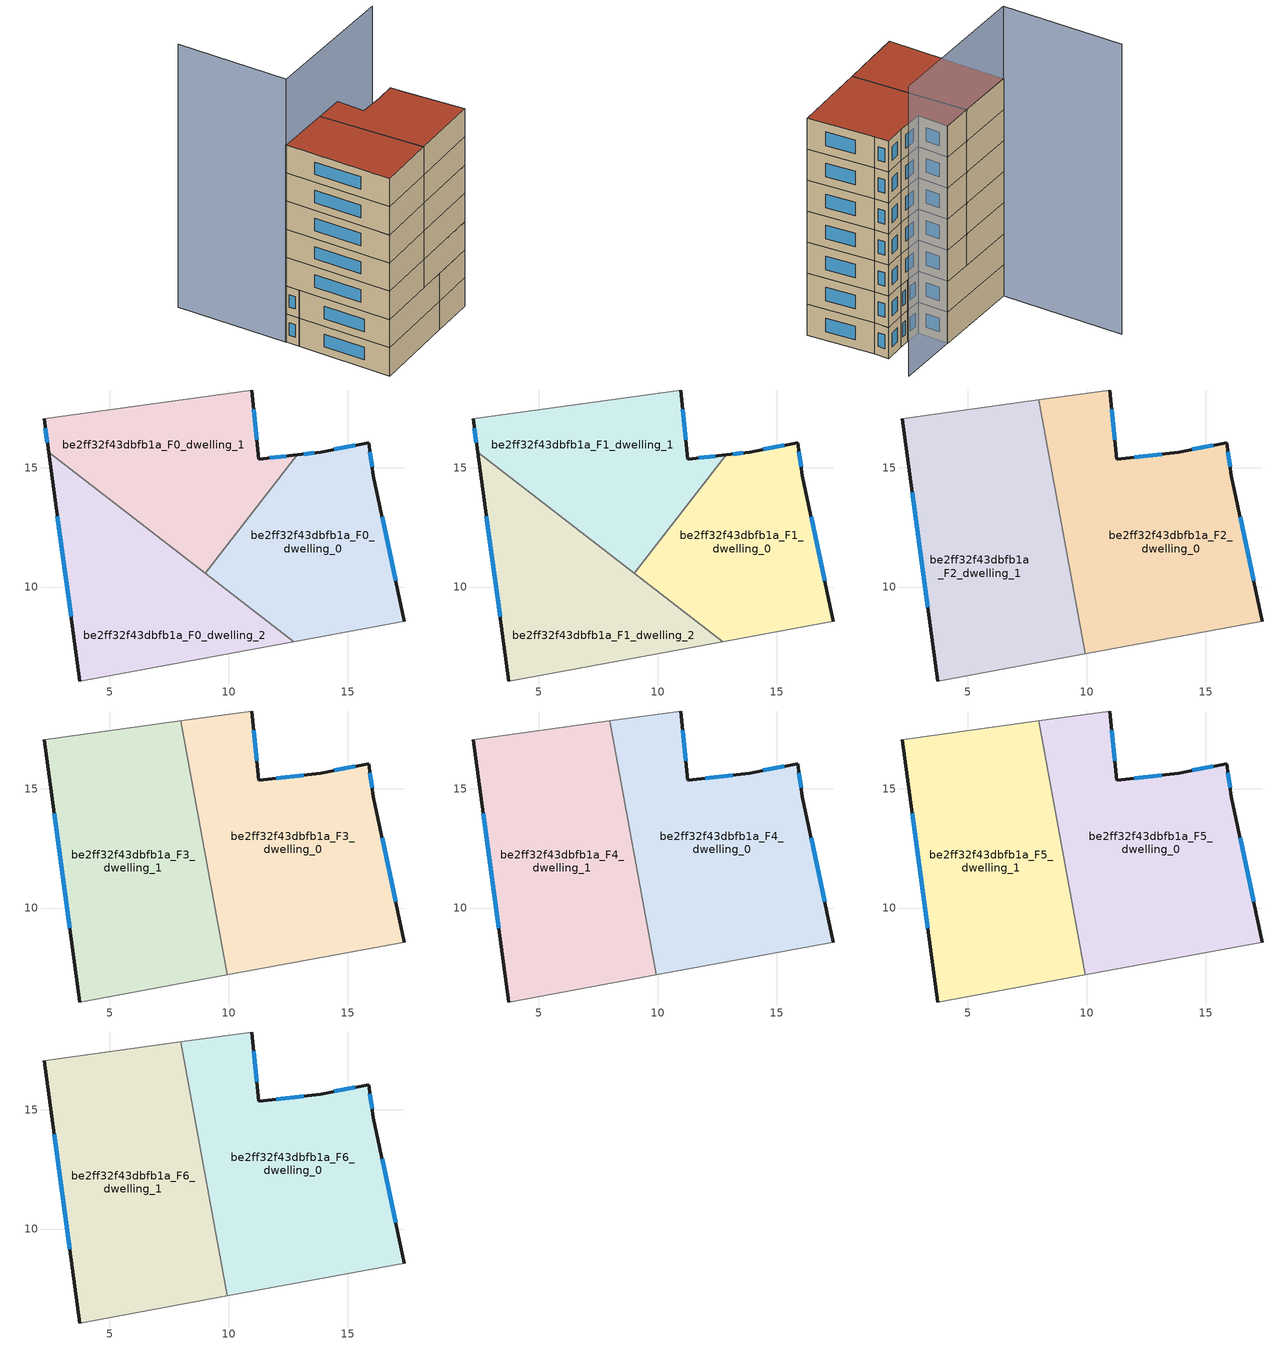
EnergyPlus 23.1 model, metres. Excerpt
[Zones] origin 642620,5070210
be2ff32f43dbfb1a_F0_dwelling_0
 floor ground (EU_floor_Construction): 15.87,16.06 16.07,14.66 17.37,8.56 12.73,7.71 9.02,10.57 12.87,15.55 13.86,15.66 z0
 wall outside (EU_wall_Construction): 17.37,8.56 16.07,14.66 15.87,16.06 13.86,15.66 12.87,15.55 z0:3
 wall adiabatic (EU_wall_Construction): 12.73,7.71 17.37,8.56 z0:3
 wall to be2ff32f43dbfb1a_F0_dwelling_1 (EU_wall_Construction): 12.87,15.55 9.02,10.57 z0:3
 wall to be2ff32f43dbfb1a_F0_dwelling_2 (EU_wall_Construction): 9.02,10.57 12.73,7.71 z0:3
 window (EU_Window_Construction): 16.01,15.05 15.92,15.67 / 17,10.27 16.43,12.95 / 13.59,15.63 13.15,15.58 / 15.31,15.95 14.43,15.78 z0.84:2.16
be2ff32f43dbfb1a_F0_dwelling_1
 floor ground (EU_floor_Construction): 10.96,18.27 11.26,15.36 12.87,15.55 9.02,10.57 2.45,15.65 2.26,17.07 z0
 wall outside (EU_wall_Construction): 12.87,15.55 11.26,15.36 10.96,18.27 / 2.26,17.07 2.45,15.65 z0:3
 wall adiabatic (EU_wall_Construction): 10.96,18.27 2.26,17.07 z0:3
 wall to be2ff32f43dbfb1a_F0_dwelling_2 (EU_wall_Construction): 2.45,15.65 9.02,10.57 z0:3
 window (EU_Window_Construction): 11.18,16.18 11.05,17.45 / 12.42,15.5 11.71,15.42 / 2.31,16.67 2.4,16.05 z0.84:2.16
be2ff32f43dbfb1a_F0_dwelling_2
 floor ground (EU_floor_Construction): 12.73,7.71 3.76,6.06 2.45,15.65 z0
 wall outside (EU_wall_Construction): 2.45,15.65 3.76,6.06 z0:3
 wall adiabatic (EU_wall_Construction): 3.76,6.06 12.73,7.71 z0:3
 window (EU_Window_Construction): 2.82,12.96 3.39,8.75 z0.84:2.16
be2ff32f43dbfb1a_F1_dwelling_0
 floor to be2ff32f43dbfb1a_F0_dwelling_0 (EU_floor_Construction): 15.87,16.06 16.07,14.66 17.37,8.56 12.73,7.71 9.02,10.57 12.87,15.55 13.86,15.66 z3
 wall outside (EU_wall_Construction): 17.37,8.56 16.07,14.66 15.87,16.06 13.86,15.66 12.87,15.55 z3:6
 wall adiabatic (EU_wall_Construction): 12.73,7.71 17.37,8.56 z3:6
 wall to be2ff32f43dbfb1a_F1_dwelling_1 (EU_wall_Construction): 12.87,15.55 9.02,10.57 z3:6
 wall to be2ff32f43dbfb1a_F1_dwelling_2 (EU_wall_Construction): 9.02,10.57 12.73,7.71 z3:6
 window (EU_Window_Construction): 16.01,15.05 15.92,15.67 / 17,10.27 16.43,12.95 / 13.59,15.63 13.15,15.58 / 15.31,15.95 14.43,15.78 z3.84:5.16
be2ff32f43dbfb1a_F1_dwelling_1
 floor to be2ff32f43dbfb1a_F0_dwelling_1 (EU_floor_Construction): 10.96,18.27 11.26,15.36 12.87,15.55 9.02,10.57 2.45,15.65 2.26,17.07 z3
 wall outside (EU_wall_Construction): 12.87,15.55 11.26,15.36 10.96,18.27 / 2.26,17.07 2.45,15.65 z3:6
 wall adiabatic (EU_wall_Construction): 10.96,18.27 2.26,17.07 z3:6
 wall to be2ff32f43dbfb1a_F1_dwelling_2 (EU_wall_Construction): 2.45,15.65 9.02,10.57 z3:6
 window (EU_Window_Construction): 11.18,16.18 11.05,17.45 / 12.42,15.5 11.71,15.42 / 2.31,16.67 2.4,16.05 z3.84:5.16
be2ff32f43dbfb1a_F1_dwelling_2
 floor to be2ff32f43dbfb1a_F0_dwelling_2 (EU_floor_Construction): 12.73,7.71 3.76,6.06 2.45,15.65 z3
 wall outside (EU_wall_Construction): 2.45,15.65 3.76,6.06 z3:6
 wall adiabatic (EU_wall_Construction): 3.76,6.06 12.73,7.71 z3:6
 window (EU_Window_Construction): 2.82,12.96 3.39,8.75 z3.84:5.16
be2ff32f43dbfb1a_F2_dwelling_0
 floor to be2ff32f43dbfb1a_F1_dwelling_0 (EU_floor_Construction): 15.87,16.06 16.07,14.66 17.37,8.56 12.73,7.71 9.37,10.3 9.26,10.88 12.87,15.55 13.86,15.66 z6
 floor to be2ff32f43dbfb1a_F1_dwelling_1 (EU_floor_Construction): 10.96,18.27 11.26,15.36 12.87,15.55 9.26,10.88 7.98,17.86 z6
 floor to be2ff32f43dbfb1a_F1_dwelling_2 (EU_floor_Construction): 12.73,7.71 9.94,7.2 9.37,10.3 z6
 wall outside (EU_wall_Construction): 17.37,8.56 16.07,14.66 15.87,16.06 13.86,15.66 11.26,15.36 10.96,18.27 z6:9
 wall adiabatic (EU_wall_Construction): 9.94,7.2 17.37,8.56 / 10.96,18.27 7.98,17.86 z6:9
 wall to be2ff32f43dbfb1a_F2_dwelling_1 (EU_wall_Construction): 7.98,17.86 9.94,7.2 z6:9
 window (EU_Window_Construction): 16.01,15.05 15.92,15.67 / 17,10.27 16.43,12.95 / 11.18,16.18 11.05,17.45 / 13.14,15.58 11.99,15.45 / 15.31,15.95 14.43,15.78 z6.84:8.16
be2ff32f43dbfb1a_F2_dwelling_1
 floor to be2ff32f43dbfb1a_F1_dwelling_1 (EU_floor_Construction): 7.98,17.86 9.26,10.88 9.02,10.57 2.45,15.65 2.26,17.07 z6
 floor to be2ff32f43dbfb1a_F1_dwelling_2 (EU_floor_Construction): 9.37,10.3 9.94,7.2 3.76,6.06 2.45,15.65 z6
 floor to be2ff32f43dbfb1a_F1_dwelling_0 (EU_floor_Construction): 9.26,10.88 9.37,10.3 9.02,10.57 z6
 wall outside (EU_wall_Construction): 2.26,17.07 3.76,6.06 z6:9
 wall adiabatic (EU_wall_Construction): 3.76,6.06 9.94,7.2 / 7.98,17.86 2.26,17.07 z6:9
 window (EU_Window_Construction): 2.68,13.98 3.34,9.14 z6.84:8.16
be2ff32f43dbfb1a_F3_dwelling_0
 floor to be2ff32f43dbfb1a_F2_dwelling_0 (EU_floor_Construction): 15.87,16.06 16.07,14.66 17.37,8.56 9.94,7.2 7.98,17.86 10.96,18.27 11.26,15.36 13.86,15.66 z9
 wall outside (EU_wall_Construction): 17.37,8.56 16.07,14.66 15.87,16.06 13.86,15.66 11.26,15.36 10.96,18.27 z9:12
 wall adiabatic (EU_wall_Construction): 9.94,7.2 17.37,8.56 / 10.96,18.27 7.98,17.86 z9:12
 wall to be2ff32f43dbfb1a_F3_dwelling_1 (EU_wall_Construction): 7.98,17.86 9.94,7.2 z9:12
 window (EU_Window_Construction): 16.01,15.05 15.92,15.67 / 17,10.27 16.43,12.95 / 11.18,16.18 11.05,17.45 / 13.14,15.58 11.99,15.45 / 15.31,15.95 14.43,15.78 z9.84:11.16
be2ff32f43dbfb1a_F3_dwelling_1
 floor to be2ff32f43dbfb1a_F2_dwelling_1 (EU_floor_Construction): 7.98,17.86 9.94,7.2 3.76,6.06 2.26,17.07 z9
 wall outside (EU_wall_Construction): 2.26,17.07 3.76,6.06 z9:12
 wall adiabatic (EU_wall_Construction): 3.76,6.06 9.94,7.2 / 7.98,17.86 2.26,17.07 z9:12
 window (EU_Window_Construction): 2.68,13.98 3.34,9.14 z9.84:11.16
be2ff32f43dbfb1a_F4_dwelling_0
 floor to be2ff32f43dbfb1a_F3_dwelling_0 (EU_floor_Construction): 15.87,16.06 16.07,14.66 17.37,8.56 9.94,7.2 7.98,17.86 10.96,18.27 11.26,15.36 13.86,15.66 z12
 wall outside (EU_wall_Construction): 17.37,8.56 16.07,14.66 15.87,16.06 13.86,15.66 11.26,15.36 10.96,18.27 z12:15
 wall adiabatic (EU_wall_Construction): 9.94,7.2 17.37,8.56 / 10.96,18.27 7.98,17.86 z12:15
 wall to be2ff32f43dbfb1a_F4_dwelling_1 (EU_wall_Construction): 7.98,17.86 9.94,7.2 z12:15
 window (EU_Window_Construction): 16.01,15.05 15.92,15.67 / 17,10.27 16.43,12.95 / 11.18,16.18 11.05,17.45 / 13.14,15.58 11.99,15.45 / 15.31,15.95 14.43,15.78 z12.84:14.16
be2ff32f43dbfb1a_F4_dwelling_1
 floor to be2ff32f43dbfb1a_F3_dwelling_1 (EU_floor_Construction): 7.98,17.86 9.94,7.2 3.76,6.06 2.26,17.07 z12
 wall outside (EU_wall_Construction): 2.26,17.07 3.76,6.06 z12:15
 wall adiabatic (EU_wall_Construction): 3.76,6.06 9.94,7.2 / 7.98,17.86 2.26,17.07 z12:15
 window (EU_Window_Construction): 2.68,13.98 3.34,9.14 z12.84:14.16
be2ff32f43dbfb1a_F5_dwelling_0
 floor to be2ff32f43dbfb1a_F4_dwelling_0 (EU_floor_Construction): 15.87,16.06 16.07,14.66 17.37,8.56 9.94,7.2 7.98,17.86 10.96,18.27 11.26,15.36 13.86,15.66 z15
 wall outside (EU_wall_Construction): 17.37,8.56 16.07,14.66 15.87,16.06 13.86,15.66 11.26,15.36 10.96,18.27 z15:18
 wall adiabatic (EU_wall_Construction): 9.94,7.2 17.37,8.56 / 10.96,18.27 7.98,17.86 z15:18
 wall to be2ff32f43dbfb1a_F5_dwelling_1 (EU_wall_Construction): 7.98,17.86 9.94,7.2 z15:18
 window (EU_Window_Construction): 16.01,15.05 15.92,15.67 / 17,10.27 16.43,12.95 / 11.18,16.18 11.05,17.45 / 13.14,15.58 11.99,15.45 / 15.31,15.95 14.43,15.78 z15.84:17.16
be2ff32f43dbfb1a_F5_dwelling_1
 floor to be2ff32f43dbfb1a_F4_dwelling_1 (EU_floor_Construction): 7.98,17.86 9.94,7.2 3.76,6.06 2.26,17.07 z15
 wall outside (EU_wall_Construction): 2.26,17.07 3.76,6.06 z15:18
 wall adiabatic (EU_wall_Construction): 3.76,6.06 9.94,7.2 / 7.98,17.86 2.26,17.07 z15:18
 window (EU_Window_Construction): 2.68,13.98 3.34,9.14 z15.84:17.16
be2ff32f43dbfb1a_F6_dwelling_0
 floor to be2ff32f43dbfb1a_F5_dwelling_0 (EU_floor_Construction): 15.87,16.06 16.07,14.66 17.37,8.56 9.94,7.2 7.98,17.86 10.96,18.27 11.26,15.36 13.86,15.66 z18
 wall outside (EU_wall_Construction): 17.37,8.56 16.07,14.66 15.87,16.06 13.86,15.66 11.26,15.36 10.96,18.27 z18:21
 wall adiabatic (EU_wall_Construction): 9.94,7.2 17.37,8.56 / 10.96,18.27 7.98,17.86 z18:21
 wall to be2ff32f43dbfb1a_F6_dwelling_1 (EU_wall_Construction): 7.98,17.86 9.94,7.2 z18:21
 window (EU_Window_Construction): 16.01,15.05 15.92,15.67 / 17,10.27 16.43,12.95 / 11.18,16.18 11.05,17.45 / 13.14,15.58 11.99,15.45 / 15.31,15.95 14.43,15.78 z18.84:20.16
 roof outside (EU_roof_Construction): 17.37,8.56 16.07,14.66 15.87,16.06 13.86,15.66 11.26,15.36 10.96,18.27 7.98,17.86 9.94,7.2 z21
be2ff32f43dbfb1a_F6_dwelling_1
 floor to be2ff32f43dbfb1a_F5_dwelling_1 (EU_floor_Construction): 7.98,17.86 9.94,7.2 3.76,6.06 2.26,17.07 z18
 wall outside (EU_wall_Construction): 2.26,17.07 3.76,6.06 z18:21
 wall adiabatic (EU_wall_Construction): 3.76,6.06 9.94,7.2 / 7.98,17.86 2.26,17.07 z18:21
 window (EU_Window_Construction): 2.68,13.98 3.34,9.14 z18.84:20.16
 roof outside (EU_roof_Construction): 9.94,7.2 7.98,17.86 2.26,17.07 3.76,6.06 z21
shading: 16.94,19.06 2.27,16.98 / 2.27,16.98 0.66,28.36 z0:28
[Building]
EU S2 Campaign: North Axis=0; Terrain=City; Solar Distribution=FullExterior
[Site:Location]
Lyon-Bron: Latitude=45.75; Longitude=5; Time Zone=1; Elevation=198
[SizingPeriod:WeatherFileDays]
AnnualSizingPeriod: Begin Month=1; Begin Day of Month=1; End Month=12; End Day of Month=31; Day of Week for Start Day=Monday; Use Weather File Daylight Saving Period=No; Use Weather File Rain and Snow Indicators=No
[MATERIAL]
EU_InternalMass_Material: Roughness=MediumRough; Thickness=0.1; Conductivity=1; Density=1800; Specific Heat=900; Thermal Absorptance=0.9; Solar Absorptance=0.7; Visible Absorptance=0.7
[MATERIAL:NOMASS] Roughness=MediumRough; Thermal Absorptance=0.9; Solar Absorptance=0.7; Visible Absorptance=0.7
Name | Thermal Resistance
EU_wall_NoMass | 0.776494
EU_roof_NoMass | 0.486893
EU_floor_NoMass | 0.421597
[WINDOWMATERIAL:SIMPLEGLAZINGSYSTEM]
EU_Window_SimpleGlazing: UFactor=4.24961; Solar Heat Gain Coefficient=0.83; Visible Transmittance=0.83
[CONSTRUCTION]
EU_wall_Construction: EU_wall_NoMass
EU_roof_Construction: EU_roof_NoMass
EU_floor_Construction: EU_floor_NoMass
EU_Window_Construction: EU_Window_SimpleGlazing
EU_InternalMass_Construction: EU_InternalMass_Material
[ZONE] Type=1; Multiplier=1; Ceiling Height=autocalculate; Floor Area=autocalculate; Part of Total Floor Area=Yes
Name | Volume
be2ff32f43dbfb1a_F0_dwelling_0; be2ff32f43dbfb1a_F1_dwelling_0 | 132.321
be2ff32f43dbfb1a_F2_dwelling_0; be2ff32f43dbfb1a_F3_dwelling_0; be2ff32f43dbfb1a_F4_dwelling_0; be2ff32f43dbfb1a_F5_dwelling_0; be2ff32f43dbfb1a_F6_dwelling_0 | 198.481
be2ff32f43dbfb1a_F0_dwelling_1; be2ff32f43dbfb1a_F1_dwelling_1 | 132.338
be2ff32f43dbfb1a_F2_dwelling_1; be2ff32f43dbfb1a_F3_dwelling_1; be2ff32f43dbfb1a_F4_dwelling_1; be2ff32f43dbfb1a_F5_dwelling_1; be2ff32f43dbfb1a_F6_dwelling_1 | 198.492
be2ff32f43dbfb1a_F0_dwelling_2; be2ff32f43dbfb1a_F1_dwelling_2 | 132.313
[INTERNALMASS] Construction=EU_InternalMass_Construction
Name | Zone or ZoneList | Surface Area
be2ff32f43dbfb1a_F0_dwelling_0_EU_InternalMass | be2ff32f43dbfb1a_F0_dwelling_0 | 44.1061
be2ff32f43dbfb1a_F0_dwelling_1_EU_InternalMass | be2ff32f43dbfb1a_F0_dwelling_1 | 44.1133
be2ff32f43dbfb1a_F0_dwelling_2_EU_InternalMass | be2ff32f43dbfb1a_F0_dwelling_2 | 44.1047
be2ff32f43dbfb1a_F1_dwelling_0_EU_InternalMass | be2ff32f43dbfb1a_F1_dwelling_0 | 44.1061
be2ff32f43dbfb1a_F1_dwelling_1_EU_InternalMass | be2ff32f43dbfb1a_F1_dwelling_1 | 44.1133
be2ff32f43dbfb1a_F1_dwelling_2_EU_InternalMass | be2ff32f43dbfb1a_F1_dwelling_2 | 44.1047
be2ff32f43dbfb1a_F2_dwelling_0_EU_InternalMass | be2ff32f43dbfb1a_F2_dwelling_0 | 66.1604
be2ff32f43dbfb1a_F2_dwelling_1_EU_InternalMass | be2ff32f43dbfb1a_F2_dwelling_1 | 66.1642
be2ff32f43dbfb1a_F3_dwelling_0_EU_InternalMass | be2ff32f43dbfb1a_F3_dwelling_0 | 66.1604
be2ff32f43dbfb1a_F3_dwelling_1_EU_InternalMass | be2ff32f43dbfb1a_F3_dwelling_1 | 66.1642
be2ff32f43dbfb1a_F4_dwelling_0_EU_InternalMass | be2ff32f43dbfb1a_F4_dwelling_0 | 66.1604
be2ff32f43dbfb1a_F4_dwelling_1_EU_InternalMass | be2ff32f43dbfb1a_F4_dwelling_1 | 66.1642
be2ff32f43dbfb1a_F5_dwelling_0_EU_InternalMass | be2ff32f43dbfb1a_F5_dwelling_0 | 66.1604
be2ff32f43dbfb1a_F5_dwelling_1_EU_InternalMass | be2ff32f43dbfb1a_F5_dwelling_1 | 66.1642
be2ff32f43dbfb1a_F6_dwelling_0_EU_InternalMass | be2ff32f43dbfb1a_F6_dwelling_0 | 66.1604
be2ff32f43dbfb1a_F6_dwelling_1_EU_InternalMass | be2ff32f43dbfb1a_F6_dwelling_1 | 66.1642
[OTHEREQUIPMENT] Fuel Type=Electricity; Design Level Calculation Method=Watts/Area; Power per Zone Floor Area=1; Fraction Latent=0; Fraction Radiant=0; Fraction Lost=0; Carbon Dioxide Generation Rate=0; EndUse Subcategory=EU_Step8_InternalGains
Name | Zone or ZoneList or Space or SpaceList | Schedule
EU_Step8_InternalGain_be2ff32f43dbfb1a_F0_dwelling_0_f000 | be2ff32f43dbfb1a_F0_dwelling_0 | EU_Step8_GainSchedule_be2ff32f43dbfb1a_F0_dwelling_0_f000
EU_Step8_InternalGain_be2ff32f43dbfb1a_F0_dwelling_1_f000 | be2ff32f43dbfb1a_F0_dwelling_1 | EU_Step8_GainSchedule_be2ff32f43dbfb1a_F0_dwelling_1_f000
EU_Step8_InternalGain_be2ff32f43dbfb1a_F0_dwelling_2_f000 | be2ff32f43dbfb1a_F0_dwelling_2 | EU_Step8_GainSchedule_be2ff32f43dbfb1a_F0_dwelling_2_f000
EU_Step8_InternalGain_be2ff32f43dbfb1a_F1_dwelling_0_f000 | be2ff32f43dbfb1a_F1_dwelling_0 | EU_Step8_GainSchedule_be2ff32f43dbfb1a_F1_dwelling_0_f000
EU_Step8_InternalGain_be2ff32f43dbfb1a_F1_dwelling_1_f000 | be2ff32f43dbfb1a_F1_dwelling_1 | EU_Step8_GainSchedule_be2ff32f43dbfb1a_F1_dwelling_1_f000
EU_Step8_InternalGain_be2ff32f43dbfb1a_F1_dwelling_2_f000 | be2ff32f43dbfb1a_F1_dwelling_2 | EU_Step8_GainSchedule_be2ff32f43dbfb1a_F1_dwelling_2_f000
EU_Step8_InternalGain_be2ff32f43dbfb1a_F2_dwelling_0_f000 | be2ff32f43dbfb1a_F2_dwelling_0 | EU_Step8_GainSchedule_be2ff32f43dbfb1a_F2_dwelling_0_f000
EU_Step8_InternalGain_be2ff32f43dbfb1a_F2_dwelling_1_f000 | be2ff32f43dbfb1a_F2_dwelling_1 | EU_Step8_GainSchedule_be2ff32f43dbfb1a_F2_dwelling_1_f000
EU_Step8_InternalGain_be2ff32f43dbfb1a_F3_dwelling_0_f000 | be2ff32f43dbfb1a_F3_dwelling_0 | EU_Step8_GainSchedule_be2ff32f43dbfb1a_F3_dwelling_0_f000
EU_Step8_InternalGain_be2ff32f43dbfb1a_F3_dwelling_1_f000 | be2ff32f43dbfb1a_F3_dwelling_1 | EU_Step8_GainSchedule_be2ff32f43dbfb1a_F3_dwelling_1_f000
EU_Step8_InternalGain_be2ff32f43dbfb1a_F4_dwelling_0_f000 | be2ff32f43dbfb1a_F4_dwelling_0 | EU_Step8_GainSchedule_be2ff32f43dbfb1a_F4_dwelling_0_f000
EU_Step8_InternalGain_be2ff32f43dbfb1a_F4_dwelling_1_f000 | be2ff32f43dbfb1a_F4_dwelling_1 | EU_Step8_GainSchedule_be2ff32f43dbfb1a_F4_dwelling_1_f000
EU_Step8_InternalGain_be2ff32f43dbfb1a_F5_dwelling_0_f000 | be2ff32f43dbfb1a_F5_dwelling_0 | EU_Step8_GainSchedule_be2ff32f43dbfb1a_F5_dwelling_0_f000
EU_Step8_InternalGain_be2ff32f43dbfb1a_F5_dwelling_1_f000 | be2ff32f43dbfb1a_F5_dwelling_1 | EU_Step8_GainSchedule_be2ff32f43dbfb1a_F5_dwelling_1_f000
EU_Step8_InternalGain_be2ff32f43dbfb1a_F6_dwelling_0_f000 | be2ff32f43dbfb1a_F6_dwelling_0 | EU_Step8_GainSchedule_be2ff32f43dbfb1a_F6_dwelling_0_f000
EU_Step8_InternalGain_be2ff32f43dbfb1a_F6_dwelling_1_f000 | be2ff32f43dbfb1a_F6_dwelling_1 | EU_Step8_GainSchedule_be2ff32f43dbfb1a_F6_dwelling_1_f000
[ZONEVENTILATION:DESIGNFLOWRATE] Schedule=EU_AlwaysOn; Design Flow Rate Calculation Method=AirChanges/Hour; Air Changes per Hour=0.693814; Ventilation Type=Natural; Fan Pressure Rise=0; Fan Total Efficiency=1; Constant Term Coefficient=1; Temperature Term Coefficient=0; Velocity Term Coefficient=0; Velocity Squared Term Coefficient=0; Minimum Indoor Temperature=-100; Maximum Indoor Temperature=100; Delta Temperature=-100; Minimum Outdoor Temperature=-100; Maximum Outdoor Temperature=100; Maximum Wind Speed=40
Name | Zone or ZoneList or Space or SpaceList
EU_ConstantAir_be2ff32f43dbfb1a_F0_dwelling_0 | be2ff32f43dbfb1a_F0_dwelling_0
EU_ConstantAir_be2ff32f43dbfb1a_F0_dwelling_1 | be2ff32f43dbfb1a_F0_dwelling_1
EU_ConstantAir_be2ff32f43dbfb1a_F0_dwelling_2 | be2ff32f43dbfb1a_F0_dwelling_2
EU_ConstantAir_be2ff32f43dbfb1a_F1_dwelling_0 | be2ff32f43dbfb1a_F1_dwelling_0
EU_ConstantAir_be2ff32f43dbfb1a_F1_dwelling_1 | be2ff32f43dbfb1a_F1_dwelling_1
EU_ConstantAir_be2ff32f43dbfb1a_F1_dwelling_2 | be2ff32f43dbfb1a_F1_dwelling_2
EU_ConstantAir_be2ff32f43dbfb1a_F2_dwelling_0 | be2ff32f43dbfb1a_F2_dwelling_0
EU_ConstantAir_be2ff32f43dbfb1a_F2_dwelling_1 | be2ff32f43dbfb1a_F2_dwelling_1
EU_ConstantAir_be2ff32f43dbfb1a_F3_dwelling_0 | be2ff32f43dbfb1a_F3_dwelling_0
EU_ConstantAir_be2ff32f43dbfb1a_F3_dwelling_1 | be2ff32f43dbfb1a_F3_dwelling_1
EU_ConstantAir_be2ff32f43dbfb1a_F4_dwelling_0 | be2ff32f43dbfb1a_F4_dwelling_0
EU_ConstantAir_be2ff32f43dbfb1a_F4_dwelling_1 | be2ff32f43dbfb1a_F4_dwelling_1
EU_ConstantAir_be2ff32f43dbfb1a_F5_dwelling_0 | be2ff32f43dbfb1a_F5_dwelling_0
EU_ConstantAir_be2ff32f43dbfb1a_F5_dwelling_1 | be2ff32f43dbfb1a_F5_dwelling_1
EU_ConstantAir_be2ff32f43dbfb1a_F6_dwelling_0 | be2ff32f43dbfb1a_F6_dwelling_0
EU_ConstantAir_be2ff32f43dbfb1a_F6_dwelling_1 | be2ff32f43dbfb1a_F6_dwelling_1
[HVACTEMPLATE:THERMOSTAT] Constant Heating Setpoint=20; Constant Cooling Setpoint=50
EU_HeatOnly_be2ff32f43dbfb1a_F0_dwelling_0; EU_HeatOnly_be2ff32f43dbfb1a_F0_dwelling_1; EU_HeatOnly_be2ff32f43dbfb1a_F0_dwelling_2; EU_HeatOnly_be2ff32f43dbfb1a_F1_dwelling_0; EU_HeatOnly_be2ff32f43dbfb1a_F1_dwelling_1; EU_HeatOnly_be2ff32f43dbfb1a_F1_dwelling_2; EU_HeatOnly_be2ff32f43dbfb1a_F2_dwelling_0; EU_HeatOnly_be2ff32f43dbfb1a_F2_dwelling_1; EU_HeatOnly_be2ff32f43dbfb1a_F3_dwelling_0; EU_HeatOnly_be2ff32f43dbfb1a_F3_dwelling_1; EU_HeatOnly_be2ff32f43dbfb1a_F4_dwelling_0; EU_HeatOnly_be2ff32f43dbfb1a_F4_dwelling_1; EU_HeatOnly_be2ff32f43dbfb1a_F5_dwelling_0; EU_HeatOnly_be2ff32f43dbfb1a_F5_dwelling_1; EU_HeatOnly_be2ff32f43dbfb1a_F6_dwelling_0; EU_HeatOnly_be2ff32f43dbfb1a_F6_dwelling_1
[HVACTEMPLATE:ZONE:IDEALLOADSAIRSYSTEM] System Availability Schedule=EU_AlwaysOn; Maximum Heating Supply Air Temperature=50; Minimum Cooling Supply Air Temperature=13; Maximum Heating Supply Air Humidity Ratio=0.0156; Minimum Cooling Supply Air Humidity Ratio=0.0077; Heating Limit=NoLimit; Cooling Limit=NoLimit; Heating Availability Schedule=EU_AlwaysOn; Cooling Availability Schedule=EU_CoolingOff; Dehumidification Control Type=ConstantSensibleHeatRatio; Cooling Sensible Heat Ratio=0.7; Dehumidification Setpoint=60; Humidification Control Type=None; Humidification Setpoint=30; Outdoor Air Method=None; Outdoor Air Flow Rate per Person=0.00944; Outdoor Air Flow Rate per Zone Floor Area=0; Outdoor Air Flow Rate per Zone=0; Demand Controlled Ventilation Type=None; Outdoor Air Economizer Type=NoEconomizer; Heat Recovery Type=None; Sensible Heat Recovery Effectiveness=0.7; Latent Heat Recovery Effectiveness=0.65
Name | Template Thermostat
be2ff32f43dbfb1a_F0_dwelling_0 | EU_HeatOnly_be2ff32f43dbfb1a_F0_dwelling_0
be2ff32f43dbfb1a_F0_dwelling_1 | EU_HeatOnly_be2ff32f43dbfb1a_F0_dwelling_1
be2ff32f43dbfb1a_F0_dwelling_2 | EU_HeatOnly_be2ff32f43dbfb1a_F0_dwelling_2
be2ff32f43dbfb1a_F1_dwelling_0 | EU_HeatOnly_be2ff32f43dbfb1a_F1_dwelling_0
be2ff32f43dbfb1a_F1_dwelling_1 | EU_HeatOnly_be2ff32f43dbfb1a_F1_dwelling_1
be2ff32f43dbfb1a_F1_dwelling_2 | EU_HeatOnly_be2ff32f43dbfb1a_F1_dwelling_2
be2ff32f43dbfb1a_F2_dwelling_0 | EU_HeatOnly_be2ff32f43dbfb1a_F2_dwelling_0
be2ff32f43dbfb1a_F2_dwelling_1 | EU_HeatOnly_be2ff32f43dbfb1a_F2_dwelling_1
be2ff32f43dbfb1a_F3_dwelling_0 | EU_HeatOnly_be2ff32f43dbfb1a_F3_dwelling_0
be2ff32f43dbfb1a_F3_dwelling_1 | EU_HeatOnly_be2ff32f43dbfb1a_F3_dwelling_1
be2ff32f43dbfb1a_F4_dwelling_0 | EU_HeatOnly_be2ff32f43dbfb1a_F4_dwelling_0
be2ff32f43dbfb1a_F4_dwelling_1 | EU_HeatOnly_be2ff32f43dbfb1a_F4_dwelling_1
be2ff32f43dbfb1a_F5_dwelling_0 | EU_HeatOnly_be2ff32f43dbfb1a_F5_dwelling_0
be2ff32f43dbfb1a_F5_dwelling_1 | EU_HeatOnly_be2ff32f43dbfb1a_F5_dwelling_1
be2ff32f43dbfb1a_F6_dwelling_0 | EU_HeatOnly_be2ff32f43dbfb1a_F6_dwelling_0
be2ff32f43dbfb1a_F6_dwelling_1 | EU_HeatOnly_be2ff32f43dbfb1a_F6_dwelling_1
[SIZING:ZONE] Zone Cooling Design Supply Air Temperature Input Method=SupplyAirTemperature; Zone Cooling Design Supply Air Temperature=13; Zone Heating Design Supply Air Temperature Input Method=SupplyAirTemperature; Zone Heating Design Supply Air Temperature=50; Zone Cooling Design Supply Air Humidity Ratio=0.008; Zone Heating Design Supply Air Humidity Ratio=0.008; Cooling Design Air Flow Method=DesignDay; Cooling Design Air Flow Rate=0; Cooling Minimum Air Flow per Zone Floor Area=0.000762; Cooling Minimum Air Flow=0; Cooling Minimum Air Flow Fraction=0.2; Heating Design Air Flow Method=DesignDay; Heating Design Air Flow Rate=0; Heating Maximum Air Flow per Zone Floor Area=0.002032; Heating Maximum Air Flow=0.141576; Heating Maximum Air Flow Fraction=0.3; Account for Dedicated Outdoor Air System=No; Dedicated Outdoor Air System Control Strategy=NeutralSupplyAir; Dedicated Outdoor Air Low Setpoint Temperature for Design=autosize; Dedicated Outdoor Air High Setpoint Temperature for Design=autosize; Zone Load Sizing Method=Sensible Load Only No Latent Load; Zone Latent Cooling Design Supply Air Humidity Ratio Input Method=HumidityRatioDifference; Zone Cooling Design Supply Air Humidity Ratio Difference=0.005; Zone Latent Heating Design Supply Air Humidity Ratio Input Method=HumidityRatioDifference; Zone Humidification Design Supply Air Humidity Ratio Difference=0.005
be2ff32f43dbfb1a_F0_dwelling_0; be2ff32f43dbfb1a_F0_dwelling_1; be2ff32f43dbfb1a_F0_dwelling_2; be2ff32f43dbfb1a_F1_dwelling_0; be2ff32f43dbfb1a_F1_dwelling_1; be2ff32f43dbfb1a_F1_dwelling_2; be2ff32f43dbfb1a_F2_dwelling_0; be2ff32f43dbfb1a_F2_dwelling_1; be2ff32f43dbfb1a_F3_dwelling_0; be2ff32f43dbfb1a_F3_dwelling_1; be2ff32f43dbfb1a_F4_dwelling_0; be2ff32f43dbfb1a_F4_dwelling_1; be2ff32f43dbfb1a_F5_dwelling_0; be2ff32f43dbfb1a_F5_dwelling_1; be2ff32f43dbfb1a_F6_dwelling_0; be2ff32f43dbfb1a_F6_dwelling_1
[SCHEDULE:CONSTANT]
Name | Hourly Value
EU_AlwaysOn | 1
EU_CoolingOff | 0
[SCHEDULE:FILE] Column Number=1; Rows to Skip at Top=0; Number of Hours of Data=8760; Column Separator=Comma; Interpolate to Timestep=No; Minutes per Item=60; Adjust Schedule for Daylight Savings=Yes
Name | File
EU_Step8_GainSchedule_be2ff32f43dbfb1a_F0_dwelling_0_f000 | ../../schedules/be2ff32f43dbfb1a/be2ff32f43dbfb1a_F0_dwelling_0_f000_gain.csv
EU_Step8_GainSchedule_be2ff32f43dbfb1a_F0_dwelling_1_f000 | ../../schedules/be2ff32f43dbfb1a/be2ff32f43dbfb1a_F0_dwelling_1_f000_gain.csv
EU_Step8_GainSchedule_be2ff32f43dbfb1a_F0_dwelling_2_f000 | ../../schedules/be2ff32f43dbfb1a/be2ff32f43dbfb1a_F0_dwelling_2_f000_gain.csv
EU_Step8_GainSchedule_be2ff32f43dbfb1a_F1_dwelling_0_f000 | ../../schedules/be2ff32f43dbfb1a/be2ff32f43dbfb1a_F1_dwelling_0_f000_gain.csv
EU_Step8_GainSchedule_be2ff32f43dbfb1a_F1_dwelling_1_f000 | ../../schedules/be2ff32f43dbfb1a/be2ff32f43dbfb1a_F1_dwelling_1_f000_gain.csv
EU_Step8_GainSchedule_be2ff32f43dbfb1a_F1_dwelling_2_f000 | ../../schedules/be2ff32f43dbfb1a/be2ff32f43dbfb1a_F1_dwelling_2_f000_gain.csv
EU_Step8_GainSchedule_be2ff32f43dbfb1a_F2_dwelling_0_f000 | ../../schedules/be2ff32f43dbfb1a/be2ff32f43dbfb1a_F2_dwelling_0_f000_gain.csv
EU_Step8_GainSchedule_be2ff32f43dbfb1a_F2_dwelling_1_f000 | ../../schedules/be2ff32f43dbfb1a/be2ff32f43dbfb1a_F2_dwelling_1_f000_gain.csv
EU_Step8_GainSchedule_be2ff32f43dbfb1a_F3_dwelling_0_f000 | ../../schedules/be2ff32f43dbfb1a/be2ff32f43dbfb1a_F3_dwelling_0_f000_gain.csv
EU_Step8_GainSchedule_be2ff32f43dbfb1a_F3_dwelling_1_f000 | ../../schedules/be2ff32f43dbfb1a/be2ff32f43dbfb1a_F3_dwelling_1_f000_gain.csv
EU_Step8_GainSchedule_be2ff32f43dbfb1a_F4_dwelling_0_f000 | ../../schedules/be2ff32f43dbfb1a/be2ff32f43dbfb1a_F4_dwelling_0_f000_gain.csv
EU_Step8_GainSchedule_be2ff32f43dbfb1a_F4_dwelling_1_f000 | ../../schedules/be2ff32f43dbfb1a/be2ff32f43dbfb1a_F4_dwelling_1_f000_gain.csv
EU_Step8_GainSchedule_be2ff32f43dbfb1a_F5_dwelling_0_f000 | ../../schedules/be2ff32f43dbfb1a/be2ff32f43dbfb1a_F5_dwelling_0_f000_gain.csv
EU_Step8_GainSchedule_be2ff32f43dbfb1a_F5_dwelling_1_f000 | ../../schedules/be2ff32f43dbfb1a/be2ff32f43dbfb1a_F5_dwelling_1_f000_gain.csv
EU_Step8_GainSchedule_be2ff32f43dbfb1a_F6_dwelling_0_f000 | ../../schedules/be2ff32f43dbfb1a/be2ff32f43dbfb1a_F6_dwelling_0_f000_gain.csv
EU_Step8_GainSchedule_be2ff32f43dbfb1a_F6_dwelling_1_f000 | ../../schedules/be2ff32f43dbfb1a/be2ff32f43dbfb1a_F6_dwelling_1_f000_gain.csv
